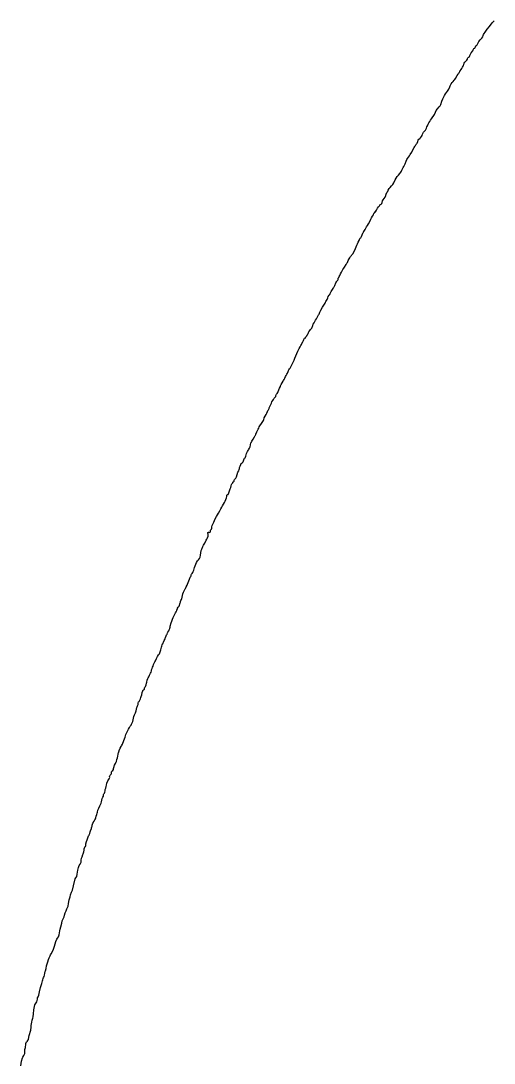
# Model space of a CAD drawing. Header units: millimetres. Extents: x 642261 to 742091, y 6812581 to 6930561.
# Drawn here: x 724635 to 727619, y 6865004 to 6871571 of the extents above; entities that cross this region are included whole.
import ezdxf

# ---------------------------------------------------------------- set-up
doc = ezdxf.new("R2010")
doc.units = ezdxf.units.MM
doc.layers.add('LimiteRegional', color=10, linetype='Continuous')

msp = doc.modelspace()

# ---------------------------------------------------------------- linework, layer by layer
at = {"layer": 'LimiteRegional', "color": 7, "linetype": 'Continuous'}
msp.add_lwpolyline([(724634.7971, 6864987.2291), (724639.3369, 6865015.778), (724645.413, 6865038.272), (724646.468, 6865041.861), (724653.2181, 6865052.5579), (724655.902, 6865056.8111), (724659.421, 6865064.498), (724659.827, 6865077.0811), (724659.9162, 6865078.2929), (724660.806, 6865090.3781), (724663.71, 6865102.5631), (724666.0521, 6865122.6741), (724666.36, 6865127.6639), (724671.294, 6865137.496), (724676.7266, 6865142.8805), (724677.711, 6865143.8561), (724683.401, 6865153.9421), (724685.8841, 6865168.5921), (724686.908, 6865177.5411), (724696.889, 6865211.8291), (724699.1883, 6865231.1941), (724700.347, 6865240.953), (724704.008, 6865262.042), (724707.013, 6865274.08), (724710.78, 6865287.8601), (724712.762, 6865295.4261), (724715.059, 6865315.5331), (724716.933, 6865339.875), (724722.881, 6865370.6511), (724732.057, 6865383.3691), (724736.156, 6865389.408), (724738.843, 6865398.267), (724739.6209, 6865407.63), (724740.511, 6865415.4299), (724743.944, 6865422.6221), (724748.628, 6865432.8011), (724751.697, 6865452.605), (724759.072, 6865479.734), (724766.881, 6865505.4381), (724772.095, 6865521.6891), (724772.828, 6865529.5561), (724775.46, 6865537.905), (724778.371, 6865543.2881), (724782.102, 6865549.268), (724784.566, 6865559.098), (724786.191, 6865570.0111), (724789.035, 6865580.8691), (724791.053, 6865586.0201), (724794.741, 6865601.083), (724796.618, 6865616.812), (724800.233, 6865630.608), (724804.391, 6865642.4431), (724808.995, 6865656.24), (724813.696, 6865667.636), (724819.226, 6865679.853), (724822.3022, 6865685.4805), (724826.612, 6865693.365), (724834.609, 6865706.942), (724840.805, 6865721.5571), (724847.808, 6865740.367), (724855.4141, 6865769.4152), (724862.76, 6865784.8431), (724866.974, 6865790.433), (724872.6259, 6865799.945), (724876.842, 6865812.708), (724877.718, 6865824.121), (724879.9701, 6865838.153), (724882.5951, 6865848.7952), (724887.686, 6865861.772), (724893.941, 6865886.876), (724896.0321, 6865900.3571), (724901.615, 6865913.4951), (724907.5761, 6865925.8141), (724911.1751, 6865936.1171), (724915.027, 6865951.234), (724920.452, 6865964.3241), (724924.701, 6865976.2741), (724933.0081, 6865993.1351), (724935.978, 6866009.1831), (724940.3879, 6866033.774), (724945.39, 6866051.445), (724949.0091, 6866064.5921), (724955.2101, 6866080.4071), (724960.3559, 6866093.657), (724967.647, 6866120.5961), (724976.841, 6866164.3141), (724982.2761, 6866171.438), (724988.871, 6866180.4731), (724990.8791, 6866194.179), (724992.8111, 6866207.285), (724995.115, 6866219.262), (724998.209, 6866237.3231), (725001.935, 6866250.2511), (725008.69, 6866258.2489), (725014.378, 6866269.21), (725014.982, 6866282.207), (725018.334, 6866295.525), (725020.794, 6866303.245), (725026.7081, 6866318.5581), (725028.2191, 6866322.99), (725032.365, 6866336.225), (725033.1983, 6866344.8342), (725033.465, 6866347.589), (725034.163, 6866354.365), (725036.8189, 6866361.235), (725041.0672, 6866368.5351), (725041.897, 6866369.961), (725043.8321, 6866375.676), (725044.3372, 6866378.3842), (725045.622, 6866385.272), (725049.038, 6866400.6091), (725052.131, 6866411.74), (725056.239, 6866424.569), (725062.199, 6866436.499), (725063.876, 6866438.62), (725065.0192, 6866440.6778), (725066.571, 6866443.471), (725069.4858, 6866450.4109), (725070.01, 6866451.6591), (725072.402, 6866460.549), (725074.49, 6866467.809), (725079.3331, 6866481.8909), (725080.7792, 6866486.2163), (725082.8813, 6866492.5629), (725084.205, 6866496.56), (725084.7474, 6866500.0979), (725085.311, 6866503.774), (725089.6644, 6866515.5332), (725090.902, 6866518.876), (725091.1096, 6866519.2606), (725096.203, 6866528.6931), (725101.871, 6866536.374), (725105.7941, 6866543.0871), (725108.081, 6866550.134), (725110.7941, 6866560.2361), (725113.687, 6866569.948), (725116.509, 6866579.8791), (725118.379, 6866584.5151), (725121.23, 6866596.847), (725126.7044, 6866610.4983), (725132.9491, 6866626.0702), (725140.58, 6866642.069), (725144.408, 6866651.206), (725144.8601, 6866661.081), (725147.024, 6866671.9012), (725151.504, 6866680.327), (725155.829, 6866686.0171), (725156.362, 6866690.9991), (725156.582, 6866696.8671), (725158.7321, 6866701.34), (725161.8639, 6866704.477), (725163.894, 6866710.5341), (725165.603, 6866720.2671), (725166.985, 6866727.96), (725169.766, 6866737.409), (725172.775, 6866746.6761), (725175.041, 6866755.224), (725177.8569, 6866768.553), (725183.482, 6866783.2581), (725192.0751, 6866794.908), (725194.949, 6866803.7441), (725194.795, 6866809.0711), (725194.945, 6866815.1601), (725197.4679, 6866818.635), (725202.9051, 6866821.7391), (725205.162, 6866824.5681), (725205.524, 6866828.061), (725205.5501, 6866831.76), (725206.3041, 6866837.9481), (725209.499, 6866844.4853), (725214.0089, 6866848.2011), (725218.4481, 6866853.786), (725219.285, 6866859.4319), (725220.802, 6866866.4711), (725226.2681, 6866881.4531), (725231.7309, 6866892.6621), (725235.954, 6866902.456), (725237.227, 6866905.4101), (725240.8189, 6866916.103), (725243.54, 6866927.0301), (725246.3269, 6866938.6671), (725249.154, 6866949.8041), (725251.3191, 6866960.6241), (725252.4479, 6866964.3235), (725253.3377, 6866967.2392), (725253.5461, 6866967.9223), (725254.3174, 6866970.4499), (725255.33, 6866973.7681), (725262.107, 6866988.1871), (725267.6781, 6867000.039), (725269.3391, 6867003.2611), (725275.345, 6867014.5641), (725284.2341, 6867037.3451), (725288.9871, 6867048.2981), (725291.768, 6867057.021), (725293.9911, 6867065.528), (725297.4891, 6867074.5121), (725298.991, 6867078.1201), (725301.578, 6867083.638), (725308.103, 6867096.4121), (725314.348, 6867108.916), (725320.101, 6867118.4651), (725324.794, 6867126.5591), (725330.23, 6867133.217), (725333.515, 6867138.9801), (725337.016, 6867147.4281), (725340.4241, 6867157.2971), (725343.3271, 6867166.7841), (725347.979, 6867187.28), (725352.172, 6867198.2311), (725357.634, 6867211.8981), (725362.2271, 6867224.205), (725364.4941, 6867234.585), (725366.0821, 6867243.6621), (725367.771, 6867248.9591), (725371.3871, 6867254.8261), (725374.663, 6867262.949), (725375.606, 6867272.4212), (725376.4731, 6867279.477), (725381.152, 6867283.4641), (725385.1131, 6867290.3111), (725388.4101, 6867299.7491), (725391.5741, 6867308.4101), (725393.8281, 6867314.731), (725396.896, 6867324.152), (725400.34, 6867339.8661), (725403.427, 6867350.604), (725407.043, 6867355.9321), (725409.639, 6867356.904), (725412.701, 6867358.574), (725413.5021, 6867359.8871), (725414.135, 6867366.457), (725416.029, 6867372.7931), (725420.633, 6867376.0621), (725423.616, 6867380.2391), (725425.4461, 6867387.0691), (725427.551, 6867397.2881), (725428.553, 6867404.12), (725431.958, 6867417.133), (725435.261, 6867427.3262), (725437.683, 6867432.145), (725441.472, 6867436.887), (725443.858, 6867441.3481), (725446.159, 6867447.6651), (725447.838, 6867452.7341), (725451.865, 6867460.0741), (725456.0089, 6867468.173), (725457.678, 6867476.3141), (725459.432, 6867482.6399), (725462.576, 6867489.5581), (725465.854, 6867497.8961), (725468.39, 6867504.441), (725471.853, 6867515.4401), (725480.644, 6867532.0911), (725483.4601, 6867538.4191), (725489.442, 6867553.2911), (725495.906, 6867566.0141), (725503.693, 6867576.2231), (725509.077, 6867583.5881), (725510.4751, 6867588.6301), (725512.724, 6867594.6771), (725516.233, 6867600.7131), (725518.487, 6867608.7821), (725519.2131, 6867617.343), (725520.864, 6867624.48), (725523.229, 6867631.2331), (725526.671, 6867639.8727), (725529.0544, 6867645.2641), (725529.3842, 6867646.0102), (725531.6953, 6867651.2381), (725533.6815, 6867655.731), (725534.227, 6867656.965), (725539.049, 6867667.275), (725543.872, 6867677.258), (725547.55, 6867686.314), (725551.1719, 6867696.3012), (725554.2491, 6867702.4522), (725556.725, 6867707.343), (725558.912, 6867714.5781), (725560.8511, 6867719.261), (725566.9411, 6867728.5381), (725570.98, 6867734.6651), (725573.46, 6867741.6441), (725574.322, 6867744.8781), (725575.409, 6867749.944), (725576.939, 6867757.465), (725582.881, 6867777.53), (725587.6531, 6867789.4361), (725591.768, 6867802), (725594.9341, 6867811.4211), (725598.5891, 6867819.356), (725603.198, 6867829.235), (725609.444, 6867840.862), (725614.286, 6867848.451), (725617.273, 6867852.3189), (725618.4281, 6867855.9181), (725618.5721, 6867859.024), (725619.7021, 6867862.0201), (725621.3211, 6867863.5311), (725621.74, 6867866.1921), (725623.131, 6867871.27), (725627.006, 6867875.9671), (725632.385, 6867882.1441), (725634.1311, 6867884.9521), (725635.632, 6867888.3202), (725637.234, 6867897.819), (725639.0211, 6867903.6651), (725640.583, 6867907.9709), (725642.424, 6867913.5431), (725643.389, 6867918.457), (725648.415, 6867924.5851), (725649.3621, 6867929.1521), (725651.2491, 6867939.5961), (725653.361, 6867950.593), (725657.0081, 6867961.482), (725661.032, 6867971.214), (725664.6801, 6867980.239), (725668.706, 6867988.2181), (725669.983, 6867991.3601), (725672.367, 6867995.5021), (725678.218, 6868005.6611), (725683.1261, 6868015.1811), (725685.18, 6868021.404), (725689.928, 6868033.286), (725694.4521, 6868042.6411), (725697.77, 6868052.4341), (725700.3169, 6868060.137), (725702.396, 6868064.9729), (725706.095, 6868070.43), (725708.078, 6868073.2931), (725709.079, 6868078.975), (725709.066, 6868081.3611), (725711.8389, 6868085.454), (725715.2651, 6868089.2131), (725718.647, 6868094.902), (725722.2411, 6868102.2291), (725725.402, 6868109.4521), (725728.2829, 6868118.6961), (725730.6461, 6868127.4471), (725734.676, 6868137.843), (725738.652, 6868148.0741), (725743.3951, 6868158.634), (725749.514, 6868168.0511), (725755.307, 6868174.618), (725762.364, 6868183.8281), (725765.677, 6868192.3001), (725767.654, 6868204.4781), (725772.708, 6868234.1571), (725775.632, 6868242.567), (725782.1731, 6868259.233), (725787.3431, 6868267.5889), (725794.1191, 6868279.0891), (725803.922, 6868298.0031), (725807.565, 6868305.3781), (725812.412, 6868313.7411), (725816.284, 6868325.0741), (725814.985, 6868336.003), (725813.9481, 6868342.1761), (725814.4201, 6868346.767), (725818.1571, 6868348.656), (725820.118, 6868348.378), (725824.4349, 6868348.1611), (725828.1421, 6868348.7541), (725830.484, 6868352.9621), (725830.834, 6868357.1789), (725831.1361, 6868361.4351), (725834.026, 6868365.3151), (725837.019, 6868368.7511), (725838.484, 6868373.8361), (725838.7121, 6868378.421), (725839.1659, 6868383.7671), (725840.677, 6868391.092), (725844.763, 6868400.228), (725851.2711, 6868412.665), (725860.519, 6868432.891), (725867.5671, 6868447.593), (725873.898, 6868458.6482), (725880.126, 6868469.9001), (725889.3111, 6868484.6891), (725895.5391, 6868496.5171), (725901.323, 6868507.1331), (725906.334, 6868516.2081), (725912.782, 6868526.8311), (725918.462, 6868537.0141), (725922.275, 6868544.8891), (725926.927, 6868555.468), (725931.736, 6868565.986), (725933.156, 6868574.261), (725933.8271, 6868581.538), (725935.889, 6868585.905), (725938.452, 6868586.8011), (725941.282, 6868587.552), (725943.965, 6868591.5351), (725955.5581, 6868622.001), (725958.8221, 6868630.7521), (725961.8421, 6868641.2811), (725962.787, 6868648.832), (725965.232, 6868653.2539), (725968.2081, 6868655.7951), (725970.7691, 6868659.6751), (725971.855, 6868665.3069), (725973.747, 6868667.0921), (725979.103, 6868671.0289), (725980.732, 6868676.4981), (725982.3539, 6868681.6311), (725985.402, 6868685.9991), (725989.88, 6868690.263), (725994.5821, 6868698.0231), (726003, 6868727.5611), (726008.2931, 6868735.2731), (726012.002, 6868743.3731), (726013.294, 6868750.26), (726014.0941, 6868757.4211), (726016.8711, 6868766.123), (726021.51, 6868776.361), (726022.9511, 6868779.7411), (726027.856, 6868784.8711), (726036.0901, 6868791.6342), (726039.1301, 6868798.407), (726040.4709, 6868805.7381), (726042.477, 6868811.2559), (726045.5801, 6868815.349), (726048.689, 6868818.024), (726050.642, 6868821.6241), (726052.5971, 6868829.2841), (726054.712, 6868836.7751), (726058.4751, 6868846.025), (726063.717, 6868856.6469), (726067.5359, 6868864.2), (726069.854, 6868867.6411), (726076.0271, 6868878.2089), (726080.716, 6868886.7421), (726085.5151, 6868911.3941), (726088.513, 6868917.4672), (726091.3409, 6868922.3819), (726100.295, 6868936.3091), (726108.822, 6868950.7691), (726112.35, 6868957.7), (726113.8323, 6868960.9914), (726115.7716, 6868965.298), (726116.4903, 6868966.8937), (726123.5535, 6868982.0583), (726129.3201, 6868994.6054), (726130.67, 6868997.756), (726134.4281, 6869005.3571), (726137.1461, 6869012.2021), (726157.47, 6869041.2181), (726163.9901, 6869053.1991), (726165.935, 6869057.4261), (726169.98, 6869070.096), (726174.593, 6869079.4741), (726180.655, 6869090.7891), (726185.937, 6869100.021), (726189.9401, 6869109.3731), (726192.8561, 6869115.122), (726196.3871, 6869119.2321), (726198.9671, 6869123.3631), (726200.296, 6869128.0451), (726201.337, 6869132.6791), (726202.974, 6869137.9872), (726206.9311, 6869145.2449), (726210.872, 6869153.2462), (726214.2971, 6869162.3971), (726217.095, 6869169.795), (726223.4179, 6869178.596), (726227.914, 6869185.9951), (726232.04, 6869193.091), (726236.048, 6869198.2079), (726239.882, 6869201.8751), (726242.11, 6869205.131), (726242.907, 6869209.595), (726243.703, 6869214.3111), (726246.4871, 6869218.57), (726250.552, 6869222.816), (726254.368, 6869229.1671), (726257.208, 6869234.836), (726260.59, 6869245.1361), (726265.5909, 6869255.8489), (726271.317, 6869267.404), (726272.851, 6869271.76), (726276.774, 6869280.5861), (726282.454, 6869290.4881), (726287.937, 6869299.932), (726291.141, 6869305.7281), (726294.704, 6869312.152), (726298.98, 6869319.913), (726303.5981, 6869329.2961), (726308.286, 6869337.318), (726312.3469, 6869343.8401), (726316.279, 6869352.0201), (726320.092, 6869362.3349), (726322.2791, 6869367.6601), (726325.1379, 6869372.2511), (726328.7701, 6869377.566), (726331.985, 6869382.9171), (726353.8311, 6869424.991), (726358.22, 6869433.461), (726363.4611, 6869445.6061), (726381.184, 6869489.072), (726390.2181, 6869506.109), (726396.2251, 6869516.1521), (726400.946, 6869524.5461), (726404.243, 6869531.79), (726405.002, 6869534.0231), (726412.165, 6869547.8392), (726417.082, 6869557.61), (726419.732, 6869564.009), (726421.441, 6869568.3271), (726424.384, 6869571.1491), (726427.0651, 6869572.346), (726432.777, 6869577.0891), (726434.313, 6869581.5642), (726437.538, 6869586.622), (726438.5788, 6869587.9592), (726438.9794, 6869588.4739), (726439.4565, 6869589.0868), (726439.8825, 6869589.7709), (726440.2724, 6869590.4998), (726440.3386, 6869590.6236), (726440.7166, 6869591.3307), (726441.4791, 6869592.7566), (726441.8654, 6869593.4794), (726442.516, 6869594.6961), (726443.432, 6869596.409), (726445.8481, 6869602.1431), (726448.183, 6869608.296), (726450.038, 6869611.998), (726456.287, 6869620.637), (726460.177, 6869625.292), (726466.027, 6869631.404), (726469.062, 6869635.5031), (726471.371, 6869640.7021), (726472.978, 6869646.096), (726475.355, 6869651.957), (726478.9021, 6869659.1242), (726483.582, 6869667.306), (726488.156, 6869676.5601), (726493.161, 6869685.2501), (726498.121, 6869692.9841), (726503.389, 6869702.6251), (726506.7161, 6869710.4061), (726511.1119, 6869718.3761), (726514.8289, 6869723.1881), (726518.647, 6869729.457), (726520.6239, 6869734.7311), (726522.071, 6869739.7041), (726523.626, 6869743.271), (726526.762, 6869748.6581), (726537.738, 6869767.2151), (726540.856, 6869773.1739), (726553.075, 6869792.4832), (726555.949, 6869798.103), (726558.792, 6869803.437), (726561.967, 6869808.6961), (726565.93, 6869815.8761), (726570.4581, 6869825.588), (726573.495, 6869833.5922), (726578.294, 6869841.984), (726582.387, 6869846.85), (726584.9861, 6869852.1831), (726587.3981, 6869858.3341), (726590.8661, 6869865.3341), (726595.3271, 6869872.1901), (726599.1459, 6869878.037), (726603.487, 6869884.936), (726606.571, 6869890.7761), (726609.432, 6869895.285), (726614.193, 6869903.9741), (726621.1921, 6869919.8651), (726624.7, 6869926.9071), (726627.42, 6869932.1971), (726628.818, 6869933.7421), (726633.385, 6869937.035), (726635.3001, 6869940.945), (726635.17, 6869944.3561), (726635.373, 6869947.2371), (726636.623, 6869949.4721), (726638.9321, 6869954.037), (726642.1181, 6869960.0352), (726645.9491, 6869967.4141), (726650.895, 6869976.8881), (726656.105, 6869987.481), (726661.268, 6869996.253), (726665.969, 6870005.385), (726670.457, 6870012.944), (726675.495, 6870020.0661), (726686.7721, 6870036.1051), (726691.261, 6870043.582), (726693.732, 6870048.5269), (726697.775, 6870061.0681), (726704.368, 6870070.7431), (726709.1541, 6870078.106), (726714.3001, 6870086.1841), (726718.976, 6870093.095), (726720.88, 6870096.4361), (726727.725, 6870102.821), (726736.02, 6870117.862), (726744.675, 6870137.1211), (726748.585, 6870146.948), (726752.774, 6870157.235), (726756.497, 6870166.19), (726761.9721, 6870176.2161), (726767.8891, 6870186.8391), (726773.222, 6870198.911), (726774.832, 6870201.3311), (726778.448, 6870204.6659), (726782.5529, 6870212.649), (726791.8782, 6870233.4989), (726793.25, 6870236.5661), (726795.1535, 6870239.6484), (726796.2347, 6870241.3993), (726797.0458, 6870242.7126), (726800.8609, 6870249.1064), (726805.4901, 6870257.074), (726807.9377, 6870261.2322), (726809.777, 6870264.3571), (726814.873, 6870272.7701), (726819.8, 6870281.0921), (726827.6263, 6870293.0513), (726836.567, 6870310.803), (726842.587, 6870321.1891), (726846.77, 6870329.1651), (726852.67, 6870339.5121), (726857.614, 6870349.5461), (726860.694, 6870356.2951), (726864.8411, 6870362.1141), (726869.3329, 6870366.935), (726870.736, 6870368.473), (726877.447, 6870377.1871), (726884.4671, 6870389.9639), (726890.328, 6870399.9311), (726895.624, 6870406.431), (726897.797, 6870409.741), (726899.186, 6870410.7731), (726907.021, 6870416.254), (726911.432, 6870420.99), (726913.185, 6870426.9251), (726915.314, 6870436.9912), (726920.362, 6870442.2391), (726926.034, 6870450.6781), (726931.171, 6870459.076), (726933.95, 6870464.2101), (726938.373, 6870477.9421), (726943.488, 6870488.582), (726946.1246, 6870493.5148), (726947.6603, 6870496.3878), (726949.8634, 6870500.5096), (726950.6466, 6870501.9746), (726951.6694, 6870503.8882), (726957.2461, 6870514.3211), (726962.9201, 6870521.2531), (726970.9209, 6870530.712), (726973.962, 6870533.7377), (726979.465, 6870539.2131), (726987.122, 6870549.414), (726995.276, 6870569.612), (727001.1451, 6870579.0051), (727008.2991, 6870589.8681), (727015.2121, 6870598.811), (727023.912, 6870608.7289), (727030.993, 6870618.0931), (727035.4251, 6870624.8541), (727037.995, 6870630.6481), (727046.2551, 6870647.0481), (727049.3601, 6870653.216), (727054.17, 6870660.779), (727058.749, 6870670.81), (727064.6791, 6870687.1401), (727068.724, 6870697.449), (727072.62, 6870703.4151), (727078.3391, 6870711.9001), (727084.802, 6870721.0571), (727089.3581, 6870727.86), (727099.287, 6870743.0691), (727107.2029, 6870757.7461), (727114.67, 6870772.0291), (727118.347, 6870779.45), (727118.7677, 6870780.0806), (727120.5031, 6870782.6817), (727122.8182, 6870786.1515), (727123.8665, 6870787.5423), (727125.7205, 6870790.0014), (727127.887, 6870792.8191), (727130.0018, 6870795.4252), (727132.658, 6870798.6987), (727133.658, 6870799.931), (727134.2082, 6870801.5113), (727135.3538, 6870804.8015), (727137.168, 6870810.0121), (727140.2351, 6870820.083), (727144.6401, 6870825.474), (727150.638, 6870829.8001), (727155.4211, 6870834.0661), (727161.2231, 6870842.552), (727164.994, 6870848.642), (727168.2301, 6870857.648), (727173.871, 6870869.1781), (727179.557, 6870875.115), (727186.2, 6870882.442), (727190.7621, 6870889.753), (727193.201, 6870895.75), (727195.346, 6870902.2862), (727198.946, 6870909.628), (727203.149, 6870919.8461), (727207.361, 6870928.8981), (727212.6971, 6870937.8341), (727218.085, 6870944.6431), (727223.723, 6870952.878), (727243.802, 6870980.1941), (727248.408, 6870995.4321), (727254.073, 6871005.54), (727262.851, 6871016.8771), (727272.586, 6871028.768), (727277.845, 6871035.6131), (727282.5049, 6871044.0301), (727289.449, 6871064.071), (727295.774, 6871080.0692), (727300.969, 6871091.2091), (727305.806, 6871100.141), (727312.425, 6871110.797), (727318.139, 6871118.6081), (727325.592, 6871128.2661), (727333.2261, 6871140.5391), (727338.978, 6871154.8861), (727342.6441, 6871162.0851), (727349.176, 6871174.037), (727354.108, 6871181.9761), (727360.1689, 6871189.2151), (727366.978, 6871196.5431), (727371.303, 6871201.5181), (727375.532, 6871207.486), (727386.133, 6871225.9981), (727393.019, 6871235.9432), (727395.3704, 6871239.3396), (727397.0807, 6871242.0313), (727398.1233, 6871243.8112), (727398.6898, 6871244.7782), (727400.399, 6871247.6962), (727402.2915, 6871251.0168), (727403.6719, 6871253.4872), (727405.3684, 6871256.3758), (727410.559, 6871264.094), (727415.454, 6871271.408), (727419.9681, 6871278.84), (727423.8531, 6871286.4701), (727425.831, 6871291.104), (727428.234, 6871296.981), (727431.044, 6871304.862), (727433.905, 6871310.1131), (727438.605, 6871315.0491), (727442.729, 6871318.3111), (727447.187, 6871322.6671), (727450.42, 6871329.636), (727451.6651, 6871334.589), (727453.964, 6871337.6761), (727458.011, 6871341.9501), (727462.726, 6871347.302), (727464.951, 6871350.482), (727465.977, 6871353.0371), (727475.23, 6871368.8581), (727484.473, 6871381.6662), (727487.152, 6871389.1421), (727490.8321, 6871395.8631), (727497.617, 6871399.2011), (727498.597, 6871403.8032), (727503.038, 6871413.178), (727508.157, 6871416.601), (727511.8829, 6871420.2711), (727515.5781, 6871428.2772), (727523.388, 6871441.8431), (727530.891, 6871451.4481), (727535.179, 6871455.8421), (727540.7921, 6871460.984), (727548.077, 6871470.3671), (727550.2619, 6871478.669), (727552.184, 6871485.4872), (727556.523, 6871492.1031), (727561.945, 6871499.2082), (727576.071, 6871518.63), (727589.303, 6871535.873), (727607.3081, 6871557.6261), (727619.264, 6871571.0421)], dxfattribs=at)

doc.saveas('drawing.dxf')
